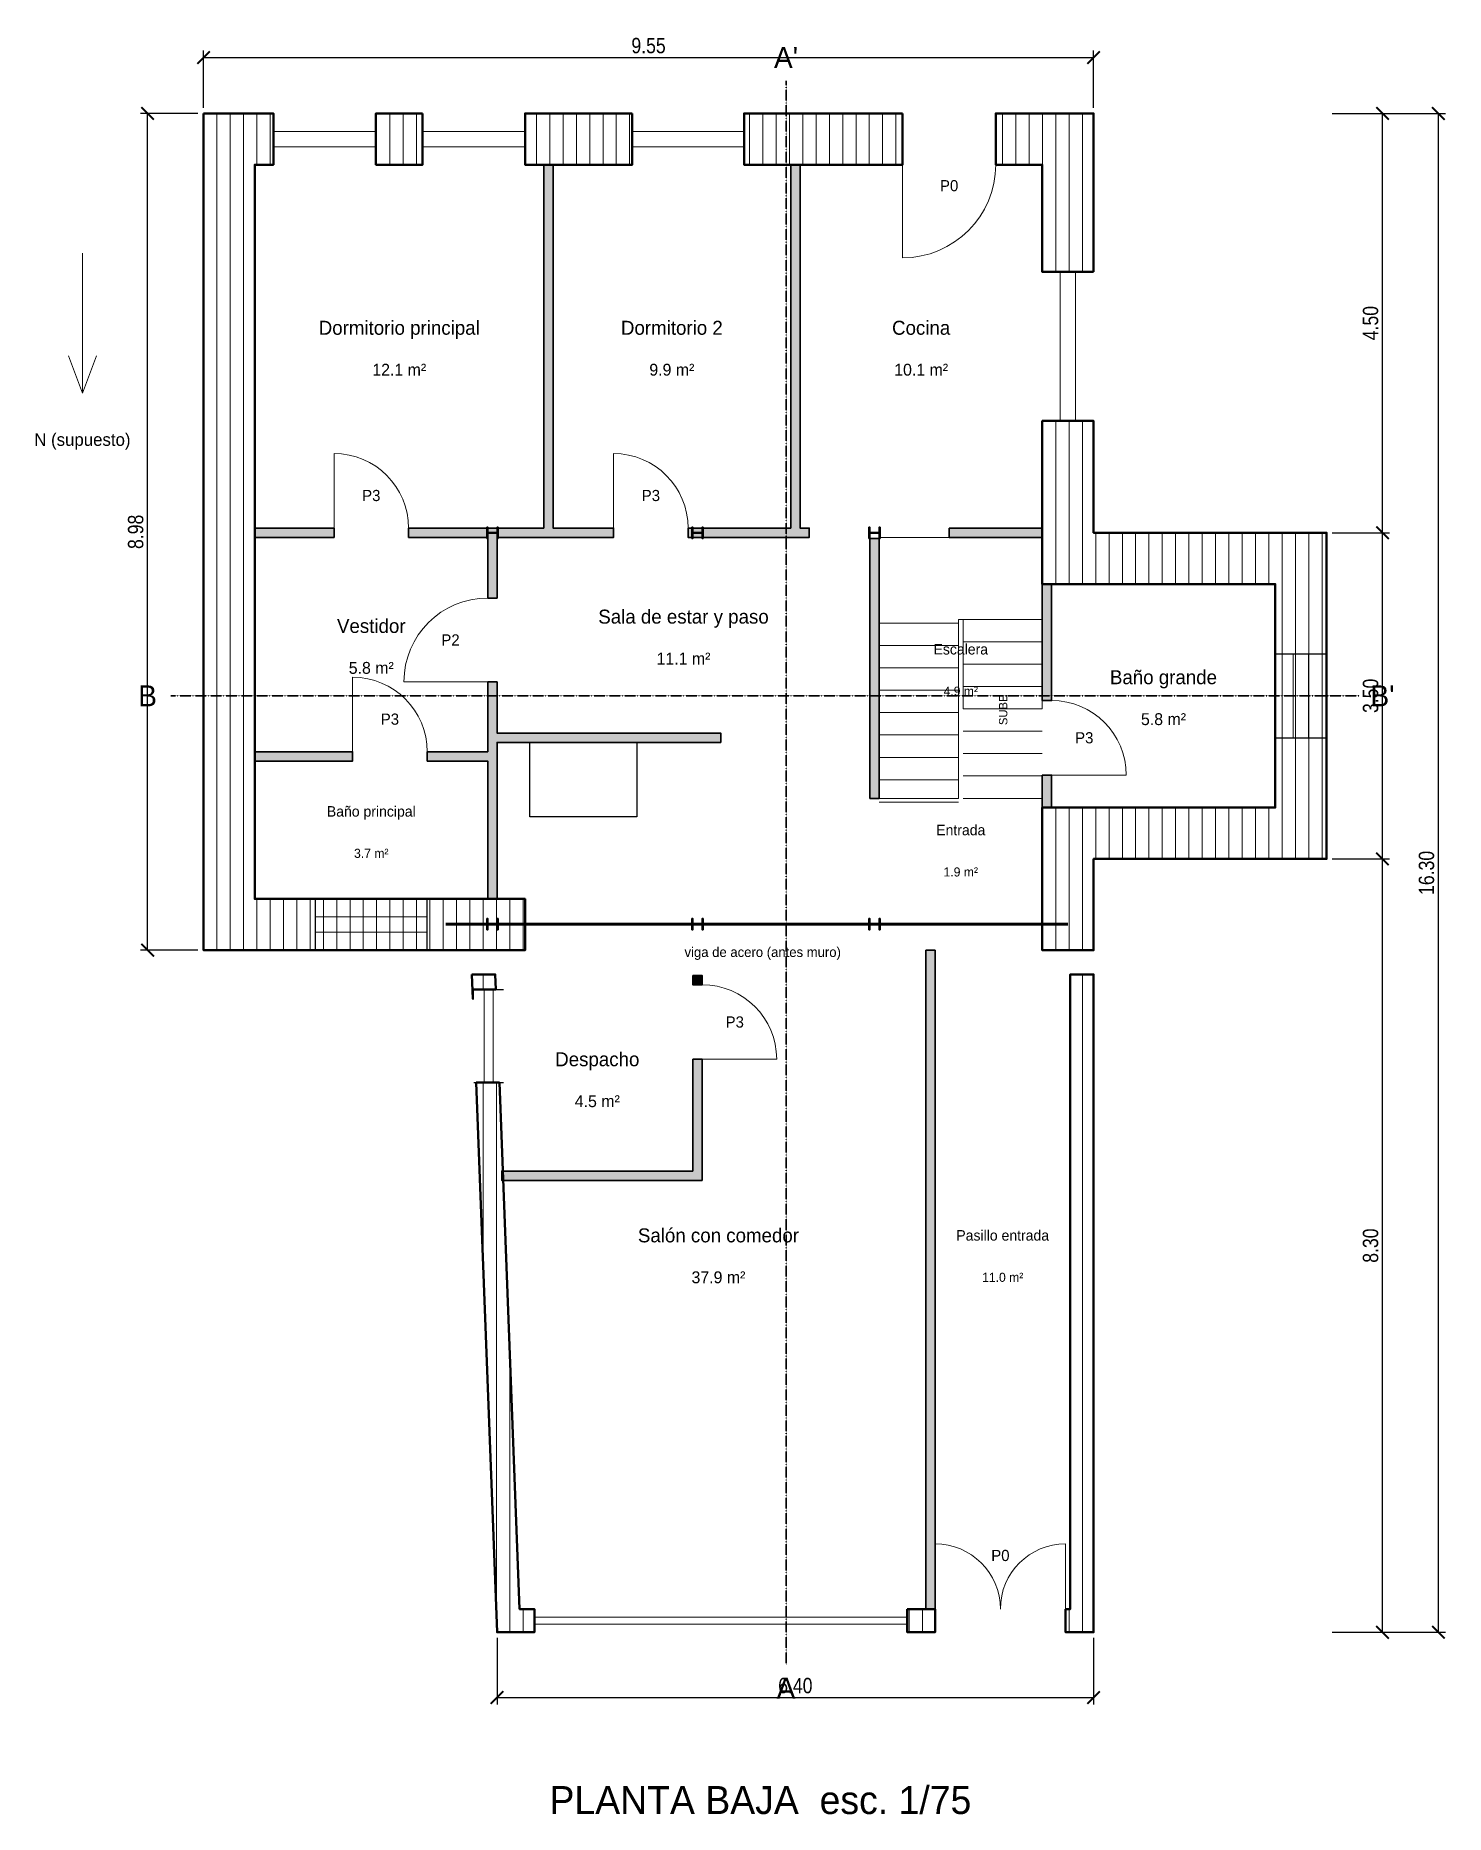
# Model space of a CAD drawing. Header units: millimetres. Extents: x -1802 to 13325, y -1954 to 17136.
import ezdxf
from ezdxf.enums import TextEntityAlignment as Align

# ---------------------------------------------------------------- set-up
doc = ezdxf.new("R2010")
doc.units = ezdxf.units.MM
doc.linetypes.add('DASHDOT', pattern=[3.556, 2.54, -0.508, 0, -0.508])
for name, color, linetype, lineweight in [('acero_pilares', 5, 'Continuous', 35), ('CARPINTERIA', 4, 'Continuous', 18), ('CORTES', 1, 'DASHDOT', 35), ('COTAS', 3, 'Continuous', 13), ('escalera', 30, 'Continuous', 18), ('HUECOS', 7, 'Continuous', 25), ('murete_pasillo', 7, 'Continuous', 35), ('muros_PB', 7, 'Continuous', 50), ('RAYADO_FORJADO', 7, 'Continuous', 9), ('RAYADO_MURO', 7, 'Continuous', 9), ('RAYADO_OTROS', 8, 'Continuous', 9), ('tabiques_PB', 7, 'Continuous', 35), ('TEXTO', 2, 'Continuous', 13), ('VIGAS', 1, 'Continuous', 60)]:
    doc.layers.add(name, color=color, linetype=linetype, lineweight=lineweight)
doc.styles.add('OpenSansCondensed-Light', font='OpenSansCondensed-Light.ttf')
doc.dimstyles.new('EZDXF', dxfattribs={"dimtxt": 0.25, "dimasz": 0.175, "dimexe": 0.375, "dimexo": 0.125, "dimgap": 0.1, "dimtad": 1, "dimlfac": 100, "dimzin": 12, "dimdsep": 46, "dimtxsty": 'OpenSansCondensed-Light', "dimblk": 'ARCHTICK', "dimcen": 2.5, "dimazin": 3, "dimtfac": 0.5, "dimtmove": 2, "dimatfit": 3})

# ---------------------------------------------------------------- blocks, each defined once
blk = doc.blocks.new('_ARCHTICK')
at = {"color": 0, "linetype": 'BYBLOCK', "const_width": 0.15}
blk.add_lwpolyline([(-0.5, -0.5), (0.5, 0.5)], dxfattribs=at)

msp = doc.modelspace()

# ---------------------------------------------------------------- hatches: boundary and pattern name
at = {"layer": 'RAYADO_FORJADO'}
h = msp.add_hatch(color=5, dxfattribs=at)
h.dxf.hatch_style = 1
h.paths.add_polyline_path([(3040, 11740), (3040, 11860), (3051, 11860), (3051, 11803.25), (3149, 11803.25), (3149, 11860), (3160, 11860), (3160, 11740), (3149, 11740), (3149, 11796.75), (3051, 11796.75), (3051, 11740)])
h = msp.add_hatch(color=5, dxfattribs=at)
h.dxf.hatch_style = 1
h.paths.add_polyline_path([(5240, 11740), (5240, 11860), (5251, 11860), (5251, 11803.25), (5349, 11803.25), (5349, 11860), (5360, 11860), (5360, 11740), (5349, 11740), (5349, 11796.75), (5251, 11796.75), (5251, 11740)])
h = msp.add_hatch(color=5, dxfattribs=at)
h.dxf.hatch_style = 1
h.paths.add_polyline_path([(7140, 11740), (7140, 11860), (7151, 11860), (7151, 11803.25), (7249, 11803.25), (7249, 11860), (7260, 11860), (7260, 11740), (7249, 11740), (7249, 11796.75), (7151, 11796.75), (7151, 11740)])
h = msp.add_hatch(color=5, dxfattribs=at)
h.dxf.hatch_style = 1
h.paths.add_polyline_path([(3040, 7540), (3040, 7660), (3051, 7660), (3051, 7603.25), (3149, 7603.25), (3149, 7660), (3160, 7660), (3160, 7540), (3149, 7540), (3149, 7596.75), (3051, 7596.75), (3051, 7540)])
h = msp.add_hatch(color=5, dxfattribs=at)
h.dxf.hatch_style = 1
h.paths.add_polyline_path([(5240, 7540), (5240, 7660), (5251, 7660), (5251, 7603.25), (5349, 7603.25), (5349, 7660), (5360, 7660), (5360, 7540), (5349, 7540), (5349, 7596.75), (5251, 7596.75), (5251, 7540)])
h = msp.add_hatch(color=5, dxfattribs=at)
h.dxf.hatch_style = 1
h.paths.add_polyline_path([(7140, 7540), (7140, 7660), (7151, 7660), (7151, 7603.25), (7249, 7603.25), (7249, 7660), (7260, 7660), (7260, 7540), (7249, 7540), (7249, 7596.75), (7151, 7596.75), (7151, 7540)])
at = {"layer": 'RAYADO_MURO'}
h = msp.add_hatch(dxfattribs=at)
h.set_pattern_fill('ANSI31', scale=45, angle=45)
h.paths.add_polyline_path([(0, 16300), (0, 7320), (3450, 7320), (3450, 7870), (550, 7870), (550, 15750), (750, 15750), (750, 16300)])
h = msp.add_hatch(dxfattribs=at)
h.set_pattern_fill('ANSI31', scale=45, angle=45)
h.paths.add_polyline_path([(2350, 16300), (2350, 15750), (1850, 15750), (1850, 16300)])
h = msp.add_hatch(dxfattribs=at)
h.set_pattern_fill('ANSI31', scale=45, angle=45)
h.paths.add_polyline_path([(4600, 16300), (4600, 15750), (3450, 15750), (3450, 16300)])
h = msp.add_hatch(dxfattribs=at)
h.set_pattern_fill('ANSI31', scale=45, angle=45)
h.paths.add_polyline_path([(7500, 16300), (7500, 15750), (5800, 15750), (5800, 16300)])
h = msp.add_hatch(dxfattribs=at)
h.set_pattern_fill('ANSI31', scale=45, angle=45)
h.paths.add_polyline_path([(9550, 14600), (9550, 16300), (8500, 16300), (8500, 15750), (9000, 15750), (9000, 14600)])
h = msp.add_hatch(dxfattribs=at)
h.set_pattern_fill('ANSI31', scale=45, angle=45)
h.paths.add_polyline_path([(9000, 11250), (9000, 13000), (9550, 13000), (9550, 11800), (12050, 11800), (12050, 8300), (9550, 8300), (9550, 7320), (9000, 7320), (9000, 8850), (11500, 8850), (11500, 11250)])
h = msp.add_hatch(dxfattribs=at)
h.set_pattern_fill('ANSI31', scale=45, angle=45)
h.paths.add_polyline_path([(2879.94536, 7060), (3130.12818, 7060), (3136.2484, 6900), (2890, 6900), (2890, 6797.14286)])
h = msp.add_hatch(dxfattribs=at)
h.set_pattern_fill('ANSI31', scale=45, angle=45)
h.paths.add_polyline_path([(9250, 250), (9250, 0), (9550, 0), (9550, 7060), (9300, 7060), (9300, 250)])
h = msp.add_hatch(dxfattribs=at)
h.set_pattern_fill('ANSI31', scale=45, angle=45)
h.paths.add_polyline_path([(2924.31694, 5900), (3150, 0), (3550, 0), (3550, 250), (3390.61999, 250), (3174.49977, 5900)])
h = msp.add_hatch(dxfattribs=at)
h.set_pattern_fill('ANSI31', scale=45, angle=45)
h.paths.add_polyline_path([(7550, 250), (7550, 0), (7850, 0), (7850, 250)])
at = {"layer": 'RAYADO_OTROS'}
h = msp.add_hatch(color=7, dxfattribs=at)
h.dxf.hatch_style = 1
h.paths.add_polyline_path([(2200, 11850), (2200, 11750), (3050, 11750), (3050, 11100), (3150, 11100), (3150, 11750), (4400, 11750), (4400, 11850), (3750, 11850), (3750, 15750), (3650, 15750), (3650, 11850)])
h = msp.add_hatch(color=7, dxfattribs=at)
h.dxf.hatch_style = 1
h.paths.add_polyline_path([(5200, 11850), (5200, 11750), (6500, 11750), (6500, 11850), (6400, 11850), (6400, 15750), (6300, 15750), (6300, 11850)])
h = msp.add_hatch(color=7, dxfattribs=at)
h.dxf.hatch_style = 1
h.paths.add_polyline_path([(550, 11850), (1400, 11850), (1400, 11750), (550, 11750)])
h = msp.add_hatch(color=7, dxfattribs=at)
h.dxf.hatch_style = 1
h.paths.add_polyline_path([(8000, 11850), (8000, 11750), (9000, 11750), (9000, 11850)])
h = msp.add_hatch(color=7, dxfattribs=at)
h.dxf.hatch_style = 1
h.paths.add_polyline_path([(7150, 11740), (7250, 11740), (7250, 8950), (7150, 8950)])
h = msp.add_hatch(color=7, dxfattribs=at)
h.dxf.hatch_style = 1
h.paths.add_polyline_path([(9000, 11250), (9100, 11250), (9100, 10000), (9000, 10000)])
h = msp.add_hatch(color=7, dxfattribs=at)
h.dxf.hatch_style = 1
h.paths.add_polyline_path([(3050, 10200), (3150, 10200), (3150, 9650), (5550, 9650), (5550, 9550), (3150, 9550), (3150, 7870), (3050, 7870), (3050, 9350), (2400, 9350), (2400, 9450), (3050, 9450)])
h = msp.add_hatch(color=7, dxfattribs=at)
h.dxf.hatch_style = 1
h.paths.add_polyline_path([(550, 9450), (1600, 9450), (1600, 9350), (550, 9350)])
h = msp.add_hatch(color=7, dxfattribs=at)
h.dxf.hatch_style = 1
h.paths.add_polyline_path([(9000, 9200), (9100, 9200), (9100, 8850), (9000, 8850)])
h = msp.add_hatch(color=7, dxfattribs=at)
h.dxf.hatch_style = 1
h.paths.add_polyline_path([(7750, 7320), (7850, 7320), (7850, 250), (7750, 250)])
h = msp.add_hatch(color=7, dxfattribs=at)
h.dxf.hatch_style = 1
h.paths.add_polyline_path([(5250, 7050), (5350, 7050), (5350, 6950), (5250, 6950)])
h = msp.add_hatch(color=7, dxfattribs=at)
h.dxf.hatch_style = 1
h.paths.add_polyline_path([(5250, 6150), (5350, 6150), (5350, 4850), (3200, 4850), (3200, 4950), (5250, 4950)])

# ---------------------------------------------------------------- linework, layer by layer
at = {"layer": 'acero_pilares'}
for points in [[(3040, 11740), (3040, 11860), (3051, 11860), (3051, 11803.25), (3149, 11803.25), (3149, 11860), (3160, 11860), (3160, 11740), (3149, 11740), (3149, 11796.75), (3051, 11796.75), (3051, 11740)], [(5240, 11740), (5240, 11860), (5251, 11860), (5251, 11803.25), (5349, 11803.25), (5349, 11860), (5360, 11860), (5360, 11740), (5349, 11740), (5349, 11796.75), (5251, 11796.75), (5251, 11740)], [(7140, 11740), (7140, 11860), (7151, 11860), (7151, 11803.25), (7249, 11803.25), (7249, 11860), (7260, 11860), (7260, 11740), (7249, 11740), (7249, 11796.75), (7151, 11796.75), (7151, 11740)], [(3040, 7540), (3040, 7660), (3051, 7660), (3051, 7603.25), (3149, 7603.25), (3149, 7660), (3160, 7660), (3160, 7540), (3149, 7540), (3149, 7596.75), (3051, 7596.75), (3051, 7540)], [(5240, 7540), (5240, 7660), (5251, 7660), (5251, 7603.25), (5349, 7603.25), (5349, 7660), (5360, 7660), (5360, 7540), (5349, 7540), (5349, 7596.75), (5251, 7596.75), (5251, 7540)], [(7140, 7540), (7140, 7660), (7151, 7660), (7151, 7603.25), (7249, 7603.25), (7249, 7660), (7260, 7660), (7260, 7540), (7249, 7540), (7249, 7596.75), (7151, 7596.75), (7151, 7540)]]:
    msp.add_lwpolyline(points, close=True, dxfattribs=at)
at = {"layer": 'CARPINTERIA'}
for p, q in [((750, 16107.5), (1850, 16107.5)), ((2350, 16107.5), (3450, 16107.5)), ((4600, 16107.5), (5800, 16107.5)), ((750, 15942.5), (1850, 15942.5)), ((2350, 15942.5), (3450, 15942.5)), ((4600, 15942.5), (5800, 15942.5)), ((7500, 15750), (7500, 14750)), ((9192.5, 13000), (9192.5, 14600)), ((9357.5, 13000), (9357.5, 14600)), ((1400, 11850), (1400, 12650)), ((4400, 11850), (4400, 12650)), ((11692.5, 9600), (11692.5, 10500)), ((11857.5, 9600), (11857.5, 10500)), ((1600, 9450), (1600, 10250)), ((3050, 10200), (2150, 10200)), ((9100, 9200), (9900, 9200)), ((1200, 7677.5), (2400, 7677.5)), ((1200, 7512.5), (2400, 7512.5)), ((3012, 5900), (3012, 6900)), ((3108, 5900), (3108, 6900)), ((5350, 6150), (6150, 6150)), ((7850, 250), (7850, 950)), ((9250, 250), (9250, 950)), ((3550, 162.5), (7550, 162.5)), ((3550, 87.5), (7550, 87.5))]:
    msp.add_line(p, q, dxfattribs=at)
for centre, radius, start, end in [((7500, 15750), 1000, -90, 0), ((1400, 11850), 800, 0, 90), ((4400, 11850), 800, 0, 90), ((3050, 10200), 900, 90, 180), ((1600, 9450), 800, 0, 90), ((9100, 9200), 800, 0, 90), ((5350, 6150), 800, 0, 90), ((7850, 250), 700, 0, 90), ((9250, 250), 700, 90, 180)]:
    msp.add_arc(centre, radius, start, end, dxfattribs=at)
at = {"layer": 'chimenea'}
msp.add_lwpolyline([(3500, 9550), (4650, 9550), (4650, 8750), (3500, 8750)], close=True, dxfattribs=at)
at = {"layer": 'CORTES'}
for p, q in [((6250, -350), (6250, 16650)), ((-350, 10050), (12400, 10050))]:
    msp.add_line(p, q, dxfattribs=at)
at = {"layer": 'COTAS'}
for p, q in [((-1300, 14800), (-1300, 13300)), ((-1300, 13300), (-1450, 13700)), ((-1300, 13300), (-1150, 13700))]:
    msp.add_line(p, q, dxfattribs=at)
at = {"layer": 'escalera'}
for p, q in [((7250, 10830), (8100, 10830)), ((8150, 10870), (9000, 10870)), ((7250, 10590), (8100, 10590)), ((8150, 10630), (9000, 10630)), ((7250, 10350), (8100, 10350)), ((8150, 10390), (9000, 10390)), ((8150, 10150), (9000, 10150)), ((7250, 10110), (8100, 10110)), ((7250, 9870), (8100, 9870)), ((8150, 9910), (9000, 9910)), ((7250, 9630), (8100, 9630)), ((8150, 9670), (9000, 9670)), ((7250, 9390), (8100, 9390)), ((8150, 9430), (9000, 9430)), ((8150, 9190), (9000, 9190)), ((7250, 9150), (8100, 9150)), ((7250, 8910), (8100, 8910)), ((8150, 8950), (9000, 8950))]:
    msp.add_line(p, q, dxfattribs=at)
msp.add_lwpolyline([(8100, 10870), (8150, 10870), (8150, 9910), (9000, 9910), (9000, 11750), (7250, 11750), (7250, 8950), (8100, 8950)], close=True, dxfattribs=at)
at = {"layer": 'HUECOS'}
for p, q in [((750, 15750), (750, 16300)), ((1850, 15750), (1850, 16300)), ((2350, 15750), (2350, 16300)), ((3450, 15750), (3450, 16300)), ((4600, 15750), (4600, 16300)), ((5800, 15750), (5800, 16300)), ((7500, 15750), (7500, 16300)), ((8500, 15750), (8500, 16300)), ((9000, 14600), (9550, 14600)), ((9000, 13000), (9550, 13000)), ((1400, 11750), (1400, 11850)), ((2200, 11750), (2200, 11850)), ((4400, 11750), (4400, 11850)), ((5200, 11750), (5200, 11850)), ((6500, 11750), (6500, 11850)), ((8000, 11750), (8000, 11850)), ((3050, 11100), (3150, 11100)), ((11500, 10500), (12050, 10500)), ((3050, 10200), (3150, 10200)), ((9000, 10000), (9100, 10000)), ((11500, 9600), (12050, 9600)), ((1600, 9350), (1600, 9450)), ((2400, 9350), (2400, 9450)), ((9000, 9200), (9100, 9200)), ((1200, 7320), (1200, 7870)), ((2400, 7320), (2400, 7870)), ((2900, 6900), (3220, 6900)), ((5250, 6950), (5350, 6950)), ((5250, 6150), (5350, 6150)), ((2900, 5900), (3220, 5900)), ((3550, 0), (3550, 250)), ((7550, 0), (7550, 250)), ((7850, 0), (7850, 250)), ((9250, 0), (9250, 250))]:
    msp.add_line(p, q, dxfattribs=at)
at = {"layer": 'murete_pasillo'}
msp.add_lwpolyline([(7750, 7320), (7850, 7320), (7850, 250), (7750, 250)], close=True, dxfattribs=at)
at = {"layer": 'muros_PB'}
for points in [[(0, 16300), (0, 7320), (3450, 7320), (3450, 7870), (550, 7870), (550, 15750), (750, 15750), (750, 16300)], [(2350, 16300), (2350, 15750), (1850, 15750), (1850, 16300)], [(4600, 16300), (4600, 15750), (3450, 15750), (3450, 16300)], [(7500, 16300), (7500, 15750), (5800, 15750), (5800, 16300)], [(9550, 14600), (9550, 16300), (8500, 16300), (8500, 15750), (9000, 15750), (9000, 14600)], [(9000, 11250), (9000, 13000), (9550, 13000), (9550, 11800), (12050, 11800), (12050, 8300), (9550, 8300), (9550, 7320), (9000, 7320), (9000, 8850), (11500, 8850), (11500, 11250)], [(2879.94536, 7060), (3130.12818, 7060), (3136.2484, 6900), (2890, 6900), (2890, 6797.14286)], [(9250, 250), (9250, 0), (9550, 0), (9550, 7060), (9300, 7060), (9300, 250)], [(2924.31694, 5900), (3150, 0), (3550, 0), (3550, 250), (3390.61999, 250), (3174.49977, 5900)], [(7550, 250), (7550, 0), (7850, 0), (7850, 250)]]:
    msp.add_lwpolyline(points, close=True, dxfattribs=at)
at = {"layer": 'tabiques_PB'}
for points in [[(2200, 11850), (2200, 11750), (3050, 11750), (3050, 11100), (3150, 11100), (3150, 11750), (4400, 11750), (4400, 11850), (3750, 11850), (3750, 15750), (3650, 15750), (3650, 11850)], [(5200, 11850), (5200, 11750), (6500, 11750), (6500, 11850), (6400, 11850), (6400, 15750), (6300, 15750), (6300, 11850)], [(550, 11850), (1400, 11850), (1400, 11750), (550, 11750)], [(8000, 11850), (8000, 11750), (9000, 11750), (9000, 11850)], [(7150, 11740), (7250, 11740), (7250, 8950), (7150, 8950)], [(9000, 11250), (9100, 11250), (9100, 10000), (9000, 10000)], [(3050, 10200), (3150, 10200), (3150, 9650), (5550, 9650), (5550, 9550), (3150, 9550), (3150, 7870), (3050, 7870), (3050, 9350), (2400, 9350), (2400, 9450), (3050, 9450)], [(550, 9450), (1600, 9450), (1600, 9350), (550, 9350)], [(9000, 9200), (9100, 9200), (9100, 8850), (9000, 8850)], [(5250, 7050), (5350, 7050), (5350, 6950), (5250, 6950)], [(5250, 6150), (5350, 6150), (5350, 4850), (3200, 4850), (3200, 4950), (5250, 4950)]]:
    msp.add_lwpolyline(points, close=True, dxfattribs=at)
at = {"layer": 'VIGAS'}
msp.add_lwpolyline([(2600, 7600), (9275, 7600)], dxfattribs=at)

# ---------------------------------------------------------------- texts
at = {"layer": 'CORTES'}
for s, p in [("A'", (6250, 16900)), ('B', (-600, 10050)), ("B'", (12650, 10050)), ('A', (6250, -600))]:
    msp.add_text(s, height=225, dxfattribs=at).set_placement(p, align=Align.MIDDLE_CENTER)
at = {"layer": 'TEXTO'}
for s, height, p in [('P0', 120, (8000, 15525)), ('Dormitorio principal', 150, (2100, 14000)), ('Dormitorio 2', 150, (5025, 14000)), ('Cocina', 150, (7700, 14000)), ('12.1 m²', 127.5, (2100, 13550)), ('9.9 m²', 127.5, (5025, 13550)), ('10.1 m²', 127.5, (7700, 13550)), ('N (supuesto)', 135, (-1300, 12800)), ('P3', 120, (1800, 12200)), ('P3', 120, (4800, 12200)), ('Vestidor', 150, (1800, 10800)), ('Sala de estar y paso', 150, (5150, 10900)), ('P2', 120, (2650, 10650)), ('11.1 m²', 127.5, (5150, 10450)), ('Escalera', 112.5, (8125, 10550)), ('5.8 m²', 127.5, (1800, 10350)), ('Baño grande', 150, (10300, 10250)), ('4.9 m²', 97.5, (8125, 10100)), ('P3', 120, (2000, 9800)), ('5.8 m²', 127.5, (10300, 9800)), ('P3', 120, (9450, 9600)), ('Baño principal', 112.5, (1800, 8810)), ('Entrada', 112.5, (8125, 8610)), ('3.7 m²', 97.5, (1800, 8360)), ('1.9 m²', 97.5, (8125, 8160)), ('viga de acero (antes muro)', 105, (6000, 7300)), ('P3', 120, (5700, 6550)), ('Despacho', 150, (4225, 6150)), ('4.5 m²', 127.5, (4225, 5700)), ('Salón con comedor', 150, (5525, 4260)), ('Pasillo entrada', 112.5, (8575, 4260)), ('37.9 m²', 127.5, (5525, 3810)), ('11.0 m²', 97.5, (8575, 3810)), ('P0', 120, (8550, 825)), ('PLANTA BAJA  esc. 1/75', 300, (5975, -1800))]:
    msp.add_text(s, height=height, dxfattribs=at).set_placement(p, align=Align.MIDDLE_CENTER)
msp.add_text('SUBE', height=90, rotation=90, dxfattribs=at).set_placement((8580, 9900), align=Align.MIDDLE_CENTER)

# ---------------------------------------------------------------- dimensions: what is measured, and where the dimension line sits
at = {"layer": 'COTAS'}
for base, p1, p2, text in [((0, 16900), (0, 16300), (9550, 16300), '9.55'), ((3150, -700), (3150, 0), (9550, 0), '6.40')]:
    msp.add_linear_dim(base=base, p1=p1, p2=p2, text=text, dimstyle='EZDXF', override={"dimtxt": 165, "dimasz": 135, "dimexe": 75, "dimexo": 60, "dimgap": 45, "dimtad": 1, "dimclrt": 3}, dxfattribs=at).render()
for base, p1, p2, text in [((-600, 7320), (0, 7320), (0, 16300), '8.98'), ((12650, 11800), (12050, 11800), (12050, 16300), '4.50'), ((13250, 0), (12050, 0), (12050, 16300), '16.30'), ((12650, 8300), (12050, 8300), (12050, 11800), '3.50'), ((12650, 0), (12050, 0), (12050, 8300), '8.30')]:
    msp.add_linear_dim(base=base, p1=p1, p2=p2, angle=90, text=text, dimstyle='EZDXF', override={"dimtxt": 165, "dimasz": 135, "dimexe": 75, "dimexo": 60, "dimgap": 45, "dimtad": 1, "dimclrt": 3}, dxfattribs=at).render()

doc.saveas('drawing.dxf')
